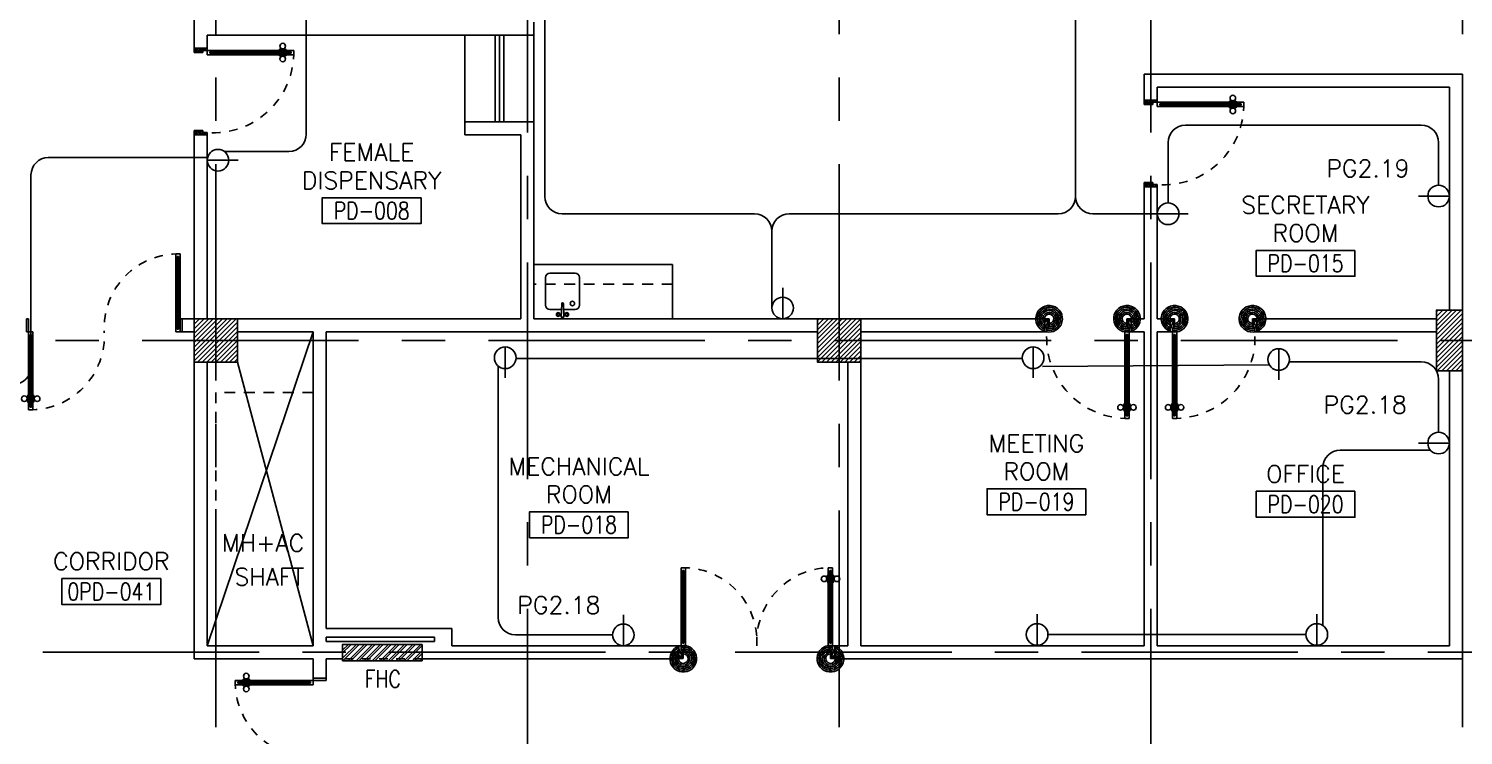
# Model space of a CAD drawing. Extents: x -0.4 to 91.7, y -13.2 to 78.1.
# Drawn here: x 27.04 to 43.61, y 22.79 to 30.95 of the extents above; entities that cross this region are included whole.
import ezdxf
from ezdxf.enums import TextEntityAlignment as Align

# ---------------------------------------------------------------- set-up
doc = ezdxf.new("R2010")
doc.units = 0
doc.header["$MEASUREMENT"] = 0
for name, pattern in [('CENTERX2', [4, 2.5, -0.5, 0.5, -0.5]), ('HIDDEN', [0.375, 0.25, -0.125]), ('HIDDEN2', [0.1875, 0.125, -0.0625])]:
    doc.linetypes.add(name, pattern=pattern)
doc.layers.get('0').update_dxf_attribs({"color": 11, "linetype": 'CONTINUOUS'})
for name, color, linetype in [('AXES', 11, 'CENTERX2'), ('COL', 11, 'CONTINUOUS'), ('COUNTER', 11, 'CONTINUOUS'), ('DIM', 11, 'CONTINUOUS'), ('DOOR', 11, 'CONTINUOUS'), ('E-CLINE', 4, 'CONTINUOUS'), ('E-SOCKETS', 4, 'CONTINUOUS'), ('FHC', 11, 'CONTINUOUS'), ('GAR', 11, 'CONTINUOUS'), ('HAT', 11, 'CONTINUOUS'), ('HIDDEN', 11, 'HIDDEN2'), ('Locker', 11, 'CONTINUOUS'), ('ME-FIX', 11, 'CONTINUOUS'), ('RM-BOX', 11, 'CONTINUOUS'), ('RM-NAME', 11, 'CONTINUOUS'), ('RM-NO', 11, 'CONTINUOUS'), ('WALL', 11, 'CONTINUOUS'), ('WIN', 11, 'CONTINUOUS')]:
    doc.layers.add(name, color=color, linetype=linetype)
doc.styles.add('ROMANS', font='ROMANS.shx', dxfattribs={"width": 0.6})

# ---------------------------------------------------------------- blocks, each defined once
blk = doc.blocks.new('A$C272A55A0')
at = {"layer": 'DOOR', "color": 0, "linetype": 'ByBlock'}
for p, q in [((0, 900), (0, 1050)), ((50, 1050), (0, 1050)), ((50, 950), (50, 1050)), ((1750, 950), (1750, 1050)), ((1750, 1050), (1800, 1050)), ((1800, 1050), (1800, 900)), ((0, 900), (25, 900)), ((25, 950), (50, 950)), ((25, 900), (25, 950)), ((75, 900), (25, 900)), ((25, 850), (25, 900)), ((42, 850), (25, 850)), ((58, 870), (42, 870)), ((42, 870), (42, 850)), ((58, 850), (58, 870)), ((75, 850), (58, 850)), ((75, 900), (75, 850)), ((1725, 900), (1775, 900)), ((1725, 900), (1725, 850)), ((1725, 850), (1742, 850)), ((1742, 870), (1758, 870)), ((1742, 850), (1742, 870)), ((1775, 950), (1750, 950)), ((1758, 870), (1758, 850)), ((1758, 850), (1775, 850)), ((1775, 900), (1775, 950)), ((1800, 900), (1775, 900)), ((1775, 850), (1775, 900)), ((1725, 173), (1718, 173)), ((1718, 173), (1718, 83)), ((1775, 173), (1782, 173)), ((1782, 173), (1782, 83)), ((25, 50), (42, 50)), ((25, 50), (25, 0)), ((25, 0), (75, 0)), ((75, 0), (25, 0)), ((42, 50), (42, 30)), ((42, 30), (58, 30)), ((58, 50), (75, 50)), ((58, 50), (58, 30)), ((75, 50), (75, 0)), ((1718, 160), (1709, 160)), ((1709, 95), (1709, 160)), ((1718, 95), (1709, 95)), ((1718, 95), (1718, 160)), ((1725, 83), (1718, 83)), ((1742, 50), (1725, 50)), ((1725, 50), (1725, 0)), ((1775, 0), (1725, 0)), ((1725, 0), (1775, 0)), ((1742, 50), (1742, 30)), ((1758, 30), (1742, 30)), ((1775, 50), (1758, 50)), ((1758, 50), (1758, 30)), ((1775, 83), (1782, 83)), ((1775, 50), (1775, 0)), ((1782, 160), (1791, 160)), ((1782, 95), (1782, 160)), ((1782, 95), (1791, 95)), ((1791, 95), (1791, 160))]:
    blk.add_line(p, q, dxfattribs=at)
at = {"layer": 'DOOR', "color": 9, "linetype": 'ByBlock'}
for p, q in [((50, 1050), (0, 1010)), ((50, 1050), (0, 937)), ((50, 1050), (37, 950)), ((1750, 1050), (1800, 1010)), ((1750, 1050), (1800, 937)), ((1750, 1050), (1763, 950))]:
    blk.add_line(p, q, dxfattribs=at)
at = {"layer": 'DOOR', "linetype": 'ByBlock'}
for p, q in [((25, 850), (25, 50)), ((42, 850), (42, 50)), ((58, 850), (58, 50)), ((75, 50), (75, 850)), ((1725, 50), (1725, 850)), ((1742, 850), (1742, 50)), ((1758, 850), (1758, 50)), ((1775, 850), (1775, 50))]:
    blk.add_line(p, q, dxfattribs=at)
at = {"layer": 'DOOR', "color": 0, "linetype": 'ByBlock'}
for centre in [(1676, 128), (1824, 128)]:
    blk.add_circle(centre, 32.4, dxfattribs=at)
at = {"layer": 'DOOR', "color": 9, "linetype": 'ByBlock'}
for centre, radius, start, end in [((50, 1050), 54.4, 203.2074, 270), ((50, 1050), 74.4, 227.7764, 270), ((50, 1050), 34.4, 180, 270), ((50, 1050), 14.4, 180, 270), ((1750, 1050), 14.4, 270, 0), ((1750, 1050), 34.4, 270, 0), ((1750, 1050), 54.4, 270, 336.7926), ((1750, 1050), 74.4, 270, 312.2236), ((50, 1050), 94.4, 238.0182, 270), ((50, 1050), 114, 244.0838, 257.3774), ((50, 1050), 134, 248.1598, 259.28), ((50, 1050), 154, 251.1053, 256.2858), ((1750, 1050), 94.4, 270, 301.9818), ((1750, 1050), 114, 282.6226, 295.9162), ((1750, 1050), 134, 280.72, 291.8402), ((1750, 1050), 154, 283.7142, 288.8947)]:
    blk.add_arc(centre, radius, start, end, dxfattribs=at)
at = {"layer": 'DOOR', "linetype": 'HIDDEN', "ltscale": 0.5}
for centre, start, end in [((50, 851), 268.3174, 3.2965), ((1750, 851), 176.7035, 271.6826)]:
    blk.add_arc(centre, 851, start, end, dxfattribs=at)
at = {"layer": 'WALL', "linetype": 'ByBlock'}
blk.add_line((1800, 900), (1800, 1050), dxfattribs=at)
blk = doc.blocks.new('*X86')
at = {"color": 0}
for p, q in [((49339, 32263), (49838, 32761)), ((49339, 32316), (49785, 32761)), ((49339, 32369), (49732, 32761)), ((49339, 32422), (49679, 32761)), ((49339, 32475), (49625, 32761)), ((49339, 32528), (49572, 32761)), ((49339, 32581), (49519, 32761)), ((49339, 32634), (49466, 32761)), ((49339, 32687), (49413, 32761)), ((49339, 32740), (49360, 32761)), ((49391, 32261), (49839, 32710)), ((49444, 32261), (49839, 32657)), ((49497, 32261), (49839, 32603)), ((49550, 32261), (49839, 32550)), ((49603, 32261), (49839, 32497)), ((49656, 32261), (49839, 32444)), ((49709, 32261), (49839, 32391)), ((49762, 32261), (49839, 32338)), ((49815, 32261), (49839, 32285))]:
    blk.add_line(p, q, dxfattribs=at)
blk = doc.blocks.new('COL50')
at = {"layer": 'COL'}
blk.add_lwpolyline([(-250, 250), (-250, -250), (250, -250), (250, 250)], close=True, dxfattribs=at)
blk = doc.blocks.new('RM1')
at = {"layer": 'RM-BOX'}
blk.add_lwpolyline([(570, -200), (-570, -200), (-570, -500), (570, -500)], close=True, dxfattribs=at)
at = {"layer": 'RM-NAME', "style": 'ROMANS'}
for tag, p in [('ROOMNAME1', (0, 324)), ('ROOMNAME2', (0, 0))]:
    blk.add_attdef(tag, text='', height=200, dxfattribs=at).set_placement(p, align=Align.MIDDLE)
at = {"layer": 'RM-NO', "style": 'ROMANS', "width": 0.8}
blk.add_attdef('ROOMNO', text='', height=200, dxfattribs=at).set_placement((0, -350), align=Align.MIDDLE)
blk = doc.blocks.new('*X91')
at = {"color": 0}
for p, q in [((42139, 32275), (42625, 32761)), ((42139, 32328), (42572, 32761)), ((42139, 32381), (42519, 32761)), ((42139, 32434), (42466, 32761)), ((42139, 32487), (42413, 32761)), ((42139, 32540), (42360, 32761)), ((42139, 32593), (42307, 32761)), ((42139, 32646), (42254, 32761)), ((42139, 32699), (42201, 32761)), ((42139, 32752), (42148, 32761)), ((42178, 32261), (42639, 32722)), ((42231, 32261), (42639, 32669)), ((42284, 32261), (42639, 32616)), ((42337, 32261), (42639, 32563)), ((42390, 32261), (42639, 32510)), ((42443, 32261), (42639, 32457)), ((42496, 32261), (42639, 32404)), ((42549, 32261), (42639, 32351)), ((42602, 32261), (42639, 32298))]:
    blk.add_line(p, q, dxfattribs=at)
blk = doc.blocks.new('A$C24ED45A6')
at = {"layer": 'DOOR', "color": 0, "linetype": 'ByBlock'}
for p, q in [((909, 1055), (909, 990)), ((918, 1055), (909, 1055)), ((918, 978), (918, 1068)), ((925, 1068), (918, 1068)), ((918, 1055), (918, 990)), ((925, 1100), (925, 1150)), ((925, 1150), (975, 1150)), ((975, 1150), (925, 1150)), ((942, 1100), (925, 1100)), ((942, 1100), (942, 1120)), ((958, 1120), (942, 1120)), ((958, 1100), (958, 1120)), ((975, 1100), (958, 1100)), ((975, 1100), (975, 1150)), ((975, 1068), (982, 1068)), ((982, 978), (982, 1068)), ((982, 1055), (982, 990)), ((982, 1055), (991, 1055)), ((991, 1055), (991, 990)), ((918, 990), (909, 990)), ((925, 978), (918, 978)), ((975, 978), (982, 978)), ((982, 990), (991, 990)), ((925, 150), (925, 200)), ((925, 200), (942, 200)), ((942, 200), (942, 180)), ((942, 180), (958, 180)), ((958, 180), (958, 200)), ((958, 200), (975, 200)), ((975, 200), (975, 150)), ((0, 0), (0, 150)), ((0, 150), (25, 150)), ((50, 0), (0, 0)), ((25, 150), (25, 100)), ((25, 100), (50, 100)), ((50, 100), (50, 0)), ((925, 150), (975, 150)), ((975, 100), (950, 100)), ((950, 100), (950, 0)), ((1000, 150), (975, 150)), ((975, 150), (975, 100)), ((1000, 150), (1000, 0)), ((950, 0), (1000, 0))]:
    blk.add_line(p, q, dxfattribs=at)
at = {"layer": 'DOOR', "linetype": 'ByBlock'}
for p, q in [((925, 1100), (925, 200)), ((942, 200), (942, 1100)), ((958, 200), (958, 1100)), ((975, 200), (975, 1100))]:
    blk.add_line(p, q, dxfattribs=at)
at = {"layer": 'DOOR', "color": 9, "linetype": 'ByBlock'}
for p, q in [((50, 0), (0, 114)), ((50, 0), (0, 40)), ((50, 0), (37, 100)), ((950, 0), (1000, 114)), ((950, 0), (963, 100)), ((950, 0), (1000, 40))]:
    blk.add_line(p, q, dxfattribs=at)
at = {"layer": 'DOOR', "color": 0, "linetype": 'ByBlock'}
for centre in [(876, 1023), (1024, 1023)]:
    blk.add_circle(centre, 32.4, dxfattribs=at)
at = {"layer": 'DOOR', "linetype": 'HIDDEN', "ltscale": 0.5}
blk.add_arc((950, 222), 928, 88.456, 184.4816, dxfattribs=at)
at = {"layer": 'DOOR', "color": 9, "linetype": 'ByBlock'}
for centre, radius, start, end in [((50, 0), 154, 103.7142, 108.8947), ((50, 0), 134, 100.72, 111.8402), ((50, 0), 114, 102.6226, 115.9162), ((50, 0), 94.4, 90, 121.9818), ((50, 0), 74.4, 90, 132.2236), ((50, 0), 54.4, 90, 156.7926), ((50, 0), 34.4, 90, 180), ((50, 0), 14.4, 90, 180), ((950, 0), 94.4, 58.0182, 90), ((950, 0), 74.4, 47.7764, 90), ((950, 0), 54.4, 23.2074, 90), ((950, 0), 34.4, 0, 90), ((950, 0), 14.4, 0, 90), ((950, 0), 134, 68.1598, 79.28), ((950, 0), 114, 64.0838, 77.3774), ((950, 0), 154, 71.1053, 76.2858)]:
    blk.add_arc(centre, radius, start, end, dxfattribs=at)
at = {"layer": 'WALL'}
blk.add_line((1000, 0), (1000, 150), dxfattribs=at)
blk = doc.blocks.new('fe-door')
at = {"layer": 'DOOR', "color": 0, "linetype": 'ByBlock'}
for p, q in [((-900, 1775), (-900, 1725)), ((-900, 1725), (-900, 1775)), ((-850, 1775), (-900, 1775)), ((-850, 1725), (-900, 1725)), ((-870, 1758), (-870, 1742)), ((-850, 1758), (-870, 1758)), ((-850, 1742), (-870, 1742)), ((-850, 1775), (-850, 1758)), ((-850, 1742), (-850, 1725)), ((-818, 1775), (-818, 1782)), ((-728, 1782), (-818, 1782)), ((-818, 1725), (-818, 1718)), ((-728, 1718), (-818, 1718)), ((-805, 1782), (-805, 1791)), ((-805, 1791), (-740, 1791)), ((-805, 1782), (-740, 1782)), ((-805, 1718), (-805, 1709)), ((-805, 1718), (-740, 1718)), ((-805, 1709), (-740, 1709)), ((-740, 1782), (-740, 1791)), ((-740, 1718), (-740, 1709)), ((-728, 1775), (-728, 1782)), ((-728, 1725), (-728, 1718)), ((-50, 1758), (-50, 1775)), ((-50, 1775), (0, 1775)), ((-30, 1758), (-50, 1758)), ((-50, 1725), (-50, 1742)), ((-50, 1742), (-30, 1742)), ((0, 1725), (-50, 1725)), ((-30, 1742), (-30, 1758)), ((150, 1800), (0, 1800)), ((0, 1800), (0, 1775)), ((0, 1725), (0, 1775)), ((0, 1775), (150, 1775)), ((150, 1775), (150, 1800)), ((0, 75), (0, 25)), ((0, 75), (50, 75)), ((0, 0), (0, 25)), ((0, 25), (50, 25)), ((150, 25), (0, 25)), ((0, 0), (150, 0)), ((30, 58), (30, 42)), ((50, 58), (30, 58)), ((30, 42), (50, 42)), ((50, 75), (50, 58)), ((50, 42), (50, 25)), ((150, 25), (150, 0)), ((850, 58), (850, 75)), ((850, 75), (900, 75)), ((850, 58), (870, 58)), ((850, 25), (850, 42)), ((850, 42), (870, 42)), ((850, 25), (900, 25)), ((870, 42), (870, 58)), ((900, 25), (900, 75)), ((900, 75), (900, 25))]:
    blk.add_line(p, q, dxfattribs=at)
at = {"layer": 'DOOR', "linetype": 'ByBlock'}
for p, q in [((-50, 1775), (-850, 1775)), ((-50, 1758), (-850, 1758)), ((-50, 1742), (-850, 1742)), ((-850, 1725), (-50, 1725)), ((850, 75), (50, 75)), ((50, 58), (850, 58)), ((50, 42), (850, 42)), ((50, 25), (850, 25))]:
    blk.add_line(p, q, dxfattribs=at)
at = {"layer": 'DOOR', "color": 0, "linetype": 'ByBlock'}
for centre in [(-773, 1824), (-773, 1676)]:
    blk.add_circle(centre, 32.4, dxfattribs=at)
at = {"layer": 'DOOR', "linetype": 'HIDDEN', "ltscale": 0.5}
for centre, start, end in [((-49, 1750), 178.3174, 273.2965), ((49, 50), 358.3174, 93.2965)]:
    blk.add_arc(centre, 851, start, end, dxfattribs=at)
at = {"layer": 'WALL'}
for p, q in [((0, 1800), (150, 1800)), ((0, 0), (150, 0))]:
    blk.add_line(p, q, dxfattribs=at)
at = {"layer": 'WALL', "linetype": 'ByBlock'}
blk.add_line((0, 1800), (150, 1800), dxfattribs=at)
blk = doc.blocks.new('A$C347D0806')
at = {"layer": 'ME-FIX'}
for p, q in [((0.627, 1.6), (0.627, 0)), ((0.107, 1.28), (0.107, 1.417)), ((0.157, 1.467), (0.478, 1.467)), ((0.528, 1.417), (0.528, 1.124)), ((0.019, 1.254), (0.019, 1.287)), ((0.019, 1.287), (0.174, 1.28)), ((0.019, 1.254), (0.174, 1.261)), ((0.107, 1.124), (0.107, 1.261)), ((0.478, 1.074), (0.157, 1.074)), ((0.627, 0), (0, 0))]:
    blk.add_line(p, q, dxfattribs=at)
for centre, radius in [((0.05, 1.32), 0.0217), ((0.05, 1.32), 0.014), ((0.05, 1.221), 0.0217), ((0.05, 1.221), 0.014), ((0.177, 1.156), 0.0255)]:
    blk.add_circle(centre, radius, dxfattribs=at)
for centre, radius, start, end in [((0.157, 1.417), 0.0499, 90, 180), ((0.478, 1.417), 0.0499, 0, 90), ((0.174, 1.27), 0.00997, 270, 90), ((0.157, 1.124), 0.0499, 180, 270), ((0.478, 1.124), 0.0499, 270, 0)]:
    blk.add_arc(centre, radius, start, end, dxfattribs=at)

msp = doc.modelspace()

# ---------------------------------------------------------------- hatches: boundary and pattern name
at = {"layer": 'FHC', "linetype": 'ByBlock', "ltscale": 0.3}
h = msp.add_hatch(dxfattribs=at)
h.set_pattern_fill('ANSI32', color=11, scale=175, style=0)
h.set_pattern_definition([(44.999998, (-201.52975, -7.401005), (-0.046403885, 0.046403882), []), (44.999998, (-201.49881, -7.401005), (-0.046403885, 0.046403882), [])])
h.paths.add_polyline_path([(31.5864, 23.65), (31.5864, 23.84), (30.6664, 23.84), (30.6664, 23.65)])
h.paths.add_polyline_path([(30.4538, 23.2289), (30.4538, 23.6497), (30.7163, 23.6497), (30.7163, 23.2289)], flags=9)
at = {"layer": 'HAT'}
h = msp.add_hatch(dxfattribs=at)
h.set_pattern_fill('ANSI31', color=256, scale=0.3, style=0)
h.set_pattern_definition([(45, (-340.143787, -35.181), (-0.0265165043, 0.0265165043), [])])
h.paths.add_polyline_path([(43.6014, 27.35), (43.6014, 27.7), (43.3014, 27.7), (43.3014, 27.35)])
h.paths.add_polyline_path([(43.3014, 27), (43.6014, 27), (43.6014, 27.35), (43.3014, 27.35)])

# ---------------------------------------------------------------- linework, layer by layer
at = {"layer": 'AXES'}
for p, q in [((29.2014, -1.1143), (29.2014, 77.3632)), ((36.4014, -1.1143), (36.4014, 77.3632)), ((43.6014, -1.1143), (43.6014, 77.0224)), ((32.8014, 5.75), (32.8014, 64.57)), ((40.0014, 5.75), (40.0014, 64.57)), ((0.35, 27.35), (69.4414, 27.35)), ((11.2014, 23.75), (69.4414, 23.75))]:
    msp.add_line(p, q, dxfattribs=at)
at = {"layer": 'COL'}
msp.add_lwpolyline([(43.6014, 27.7), (43.6014, 27), (43.3014, 27), (43.3014, 27.7)], close=True, dxfattribs=at)
at = {"layer": 'COUNTER'}
for p, q in [((32.0764, 29.875), (32.0764, 30.875)), ((32.8764, 30.875), (32.8764, 29.875))]:
    msp.add_line(p, q, dxfattribs=at)
at = {"layer": 'E-CLINE', "color": 4}
for p, q in [((39.133, 33.6216), (39.133, 29.0127)), ((30.2465, 32.3322), (30.2465, 29.7327)), ((33.0014, 32.2039), (33.0014, 29.0127)), ((43.1264, 29.8357), (40.4014, 29.8357)), ((29.2995, 29.5327), (30.0465, 29.5327)), ((40.2014, 28.9377), (40.2014, 29.6357)), ((43.3264, 29.1424), (43.3264, 29.6357)), ((29.1014, 29.4615), (27.2664, 29.4615)), ((27.0664, 27.0462), (27.0664, 29.2615)), ((35.8243, 28.8127), (38.933, 28.8127)), ((40.0764, 28.8127), (39.333, 28.8127)), ((32.4622, 27.0555), (32.4622, 24.15)), ((38.518, 27.1397), (32.6686, 27.1397)), ((38.7503, 27.0475), (41.3698, 27.069)), ((41.6009, 27.103), (43.1264, 27.103)), ((43.3264, 26.2902), (43.3264, 26.903)), ((43.2325, 26.0827), (42.1904, 26.0827)), ((41.9904, 24.0571), (41.9904, 25.8827)), ((33.7837, 23.95), (32.6622, 23.95)), ((38.8135, 23.9545), (41.794, 23.9545))]:
    msp.add_line(p, q, dxfattribs=at)
at = {"layer": 'E-CLINE'}
for p, q in [((33.2014, 28.8127), (35.4243, 28.8127)), ((35.6243, 27.725), (35.6243, 28.6127))]:
    msp.add_line(p, q, dxfattribs=at)
at = {"layer": 'E-CLINE', "color": 4}
for centre, start, end in [((40.4014, 29.6357), 90, 180), ((43.1264, 29.6357), 0, 90), ((30.0465, 29.7327), 270, 0), ((27.2664, 29.2615), 90, 180), ((33.2014, 29.0127), 180, 270), ((38.933, 29.0127), 270, 0), ((39.333, 29.0127), 180, 270), ((43.1264, 26.903), 0, 90), ((42.1904, 25.8827), 90, 180), ((32.6622, 24.15), 180, 270)]:
    msp.add_arc(centre, 0.2, start, end, dxfattribs=at)
at = {"layer": 'E-CLINE'}
for centre, start, end in [((35.4243, 28.6127), 360, 90), ((35.8243, 28.6127), 90, 180), ((26.8664, 27.0462), 270, 0)]:
    msp.add_arc(centre, 0.2, start, end, dxfattribs=at)
at = {"layer": 'E-SOCKETS'}
for p, q in [((29.1014, 29.4313), (29.4598, 29.4313)), ((43.4514, 29.0174), (43.0931, 29.0174)), ((40.0764, 28.8127), (40.4348, 28.8127)), ((35.7493, 27.6), (35.7493, 27.9583)), ((32.544, 27.275), (32.544, 26.9167)), ((38.6425, 27.275), (38.6425, 26.9167)), ((41.4789, 27.255), (41.4789, 26.8967)), ((43.4514, 26.1652), (43.0931, 26.1652)), ((33.9087, 23.825), (33.9087, 24.1833)), ((38.6885, 23.8295), (38.6885, 24.1879)), ((41.919, 23.8295), (41.919, 24.1879))]:
    msp.add_line(p, q, dxfattribs=at)
for centre in [(29.2264, 29.4313), (43.3264, 29.0174), (40.2014, 28.8127), (35.7493, 27.725), (32.544, 27.15), (38.6425, 27.15), (41.4789, 27.13), (43.3264, 26.1652), (33.9087, 23.95), (38.6885, 23.9545), (41.919, 23.9545)]:
    msp.add_circle(centre, 0.125, dxfattribs=at)
at = {"layer": 'FHC', "linetype": 'ByBlock', "ltscale": 0.3}
for p, q in [((30.6664, 23.84), (31.5864, 23.84)), ((30.6664, 23.65), (30.6664, 23.84)), ((31.5864, 23.84), (31.5864, 23.65)), ((31.5864, 23.65), (30.6664, 23.65))]:
    msp.add_line(p, q, dxfattribs=at)
at = {"layer": 'FHC', "color": 250, "linetype": 'HIDDEN', "ltscale": 0.25}
msp.add_line((31.5864, 23.675), (30.6664, 23.675), dxfattribs=at)
at = {"layer": 'GAR'}
for p, q in [((29.1014, 23.825), (30.3264, 27.45)), ((30.3264, 23.825), (29.4514, 27.1))]:
    msp.add_line(p, q, dxfattribs=at)
at = {"layer": 'HIDDEN'}
for p, q in [((29.2014, 26.75), (29.2014, 23.825)), ((30.3264, 26.75), (29.2014, 26.75))]:
    msp.add_line(p, q, dxfattribs=at)
at = {"layer": 'ME-FIX', "linetype": 'HIDDEN2'}
msp.add_line((34.4767, 28), (32.8764, 28), dxfattribs=at)
at = {"layer": 'WALL'}
for p, q in [((28.9514, 30.725), (28.9514, 31.175)), ((32.8764, 31.025), (32.8764, 30.875)), ((29.1014, 30.875), (32.8764, 30.875)), ((29.1014, 30.725), (29.1014, 30.875)), ((29.1014, 30.725), (28.9514, 30.725)), ((43.6014, 30.425), (39.9264, 30.425)), ((39.9264, 30.125), (39.9264, 30.425)), ((43.6014, 27.6), (43.6014, 30.425)), ((40.0764, 30.125), (40.0764, 30.275)), ((43.4514, 30.275), (40.0764, 30.275)), ((43.4514, 27.7), (43.4514, 30.275)), ((40.0764, 30.125), (39.9264, 30.125)), ((32.0764, 29.875), (32.8764, 29.875)), ((32.0764, 29.875), (32.0764, 29.725)), ((32.8764, 29.875), (32.8764, 27.6)), ((28.9514, 27.6), (28.9514, 29.725)), ((29.1014, 29.725), (28.9514, 29.725)), ((29.1014, 27.6), (29.1014, 29.725)), ((32.0764, 29.725), (32.7264, 29.725)), ((32.7264, 27.6), (32.7264, 29.725)), ((40.0764, 29.125), (39.9264, 29.125)), ((39.9264, 27.6), (39.9264, 29.125)), ((40.0764, 27.6), (40.0764, 29.125)), ((28.9514, 27.6), (28.8131, 27.6)), ((28.8131, 27.45), (28.8131, 27.6)), ((29.4514, 27.6), (32.7264, 27.6)), ((32.8764, 27.6), (36.1514, 27.6)), ((38.7764, 27.6), (36.6514, 27.6)), ((38.7764, 27.45), (38.7764, 27.6)), ((39.9264, 27.6), (39.7764, 27.6)), ((39.7764, 27.45), (39.7764, 27.6)), ((40.2264, 27.6), (40.0764, 27.6)), ((40.2264, 27.45), (40.2264, 27.6)), ((41.2264, 27.45), (41.2264, 27.6)), ((43.3014, 27.6), (41.2264, 27.6)), ((28.9514, 27.45), (28.8131, 27.45)), ((29.4514, 27.45), (30.3264, 27.45)), ((30.3264, 27.45), (30.3264, 23.825)), ((30.4764, 27.45), (36.1514, 27.45)), ((30.4764, 27.45), (30.4764, 24.025)), ((38.7764, 27.45), (36.6514, 27.45)), ((39.9264, 27.45), (39.7764, 27.45)), ((39.9264, 23.825), (39.9264, 27.45)), ((40.2264, 27.45), (40.0764, 27.45)), ((40.0764, 23.825), (40.0764, 27.45)), ((43.3014, 27.45), (41.2264, 27.45)), ((28.9514, 27.1), (28.9514, 23.675)), ((29.1014, 27.1), (29.1014, 23.825)), ((36.5014, 23.825), (36.5014, 27.1)), ((36.6514, 23.825), (36.6514, 27.1)), ((43.6014, 23.675), (43.6014, 27.1)), ((43.4514, 23.825), (43.4514, 27)), ((31.9264, 24.025), (30.4764, 24.025)), ((31.7264, 23.925), (30.4764, 23.925)), ((30.4764, 23.925), (30.4764, 23.875)), ((31.7264, 23.875), (30.4764, 23.875)), ((31.7264, 23.925), (31.7264, 23.875)), ((31.9264, 24.025), (31.9264, 23.825)), ((30.3264, 23.825), (29.1014, 23.825)), ((30.6664, 23.675), (30.6664, 23.84)), ((30.6664, 23.84), (31.5864, 23.84)), ((31.5864, 23.84), (31.5864, 23.675)), ((34.5514, 23.825), (31.9264, 23.825)), ((34.5514, 23.825), (34.5514, 23.675)), ((36.3514, 23.825), (36.3514, 23.675)), ((36.5014, 23.825), (36.3514, 23.825)), ((39.9264, 23.825), (36.6514, 23.825)), ((43.4514, 23.825), (40.0764, 23.825)), ((30.3264, 23.675), (28.9514, 23.675)), ((30.3264, 23.45), (30.3264, 23.675)), ((30.4764, 23.45), (30.4764, 23.675)), ((30.6664, 23.675), (30.4764, 23.675)), ((34.5514, 23.675), (31.5864, 23.675)), ((43.6014, 23.675), (36.3514, 23.675))]:
    msp.add_line(p, q, dxfattribs=at)
at = {"layer": 'WIN'}
for p, q in [((32.4264, 29.875), (32.4264, 30.875)), ((32.4764, 29.875), (32.4764, 30.875)), ((32.5264, 29.875), (32.5264, 30.875))]:
    msp.add_line(p, q, dxfattribs=at)

# ---------------------------------------------------------------- block references
at = {"layer": 'COL', "xscale": 0.001000000047497451, "yscale": 0.0009999999892897904, "zscale": 0.001}
for p in [(29.2014, 27.35), (36.4014, 27.35)]:
    msp.add_blockref('COL50', p, dxfattribs=at)
at = {"layer": 'DIM', "xscale": 0.001000000047497451, "yscale": 0.0009999999892897904, "zscale": 0.001, "rotation": 90}
msp.add_blockref('fe-door', (28.8131, 27.45), dxfattribs=at)
at = {"layer": 'DIM', "xscale": 0.001000000047497451, "yscale": 0.0009999999892897904, "zscale": 0.001}
msp.add_blockref('fe-door', (30.3264, 21.65), dxfattribs=at)
at = {"layer": 'DOOR', "color": 0, "yscale": 0.0009999999892897904, "zscale": 0.001}
for name, p, xscale, rotation in [('A$C24ED45A6', (28.9514, 29.725), -0.0009999999892897904, 270), ('A$C24ED45A6', (39.9264, 29.125), -0.0009999999892897904, 270), ('A$C24ED45A6', (38.7764, 27.6), -0.001000000047497451, 180), ('A$C24ED45A6', (41.2264, 27.6), 0.001000000047497451, 180), ('A$C272A55A0', (34.5514, 24.7254), -0.001000000047497451, 180)]:
    msp.add_blockref(name, p, dxfattribs=dict(at, xscale=xscale, rotation=rotation))
at = {"layer": 'HAT', "xscale": 0.001000000047497451, "yscale": 0.0009999999892897904, "zscale": 0.001}
for p, values in [((31.0016, 29.1987), {'ROOMNO': 'PD-008', 'ROOMNAME2': 'DISPENSARY', 'ROOMNAME1': 'FEMALE'}), ((41.7891, 28.5906), {'ROOMNO': 'PD-015', 'ROOMNAME2': 'ROOM', 'ROOMNAME1': 'SECRETARY'}), ((38.6802, 25.8375), {'ROOMNO': 'PD-019', 'ROOMNAME2': 'ROOM', 'ROOMNAME1': 'MEETING'}), ((33.396, 25.5719), {'ROOMNO': 'PD-018', 'ROOMNAME2': 'ROOM', 'ROOMNAME1': 'MECHANICAL'}), ((41.7891, 25.8078), {'ROOMNO': 'PD-020', 'ROOMNAME2': 'OFFICE'})]:
    msp.add_blockref('RM1', p, dxfattribs=at).add_auto_attribs(values)
for name in ['*X91', '*X86']:
    msp.add_blockref(name, (-13.1878, -5.161), dxfattribs=at)
at = {"layer": 'Locker', "rotation": 90}
msp.add_blockref('A$C347D0806', (34.4767, 27.6), dxfattribs=at)
at = {"layer": 'WALL', "xscale": 0.001000000047497451, "yscale": 0.0009999999892897904, "zscale": 0.001}
msp.add_blockref('RM1', (27.9944, 24.8006), dxfattribs=at).add_auto_attribs({'ROOMNO': '0PD-041', 'ROOMNAME2': 'CORRIDOR'})

# ---------------------------------------------------------------- texts
at = {"layer": 'E-SOCKETS', "style": 'ROMANS'}
for s, p in [('PG2.19', (42.0299, 29.2366)), ('PG2.18', (41.9986, 26.508)), ('PG2.18', (32.6844, 24.1934))]:
    msp.add_text(s, height=0.2, dxfattribs=at).set_placement(p)
at = {"layer": 'FHC', "style": 'ROMANS', "width": 0.8}
msp.add_text('FHC', height=0.2, dxfattribs=at).set_placement((30.9219, 23.3408))
at = {"layer": 'RM-NAME', "style": 'ROMANS'}
for s, p in [('MH+AC', (29.7475, 25.0117)), ('SHAFT', (29.8199, 24.6212))]:
    msp.add_text(s, height=0.2, dxfattribs=at).set_placement(p, align=Align.MIDDLE)

doc.saveas('drawing.dxf')
